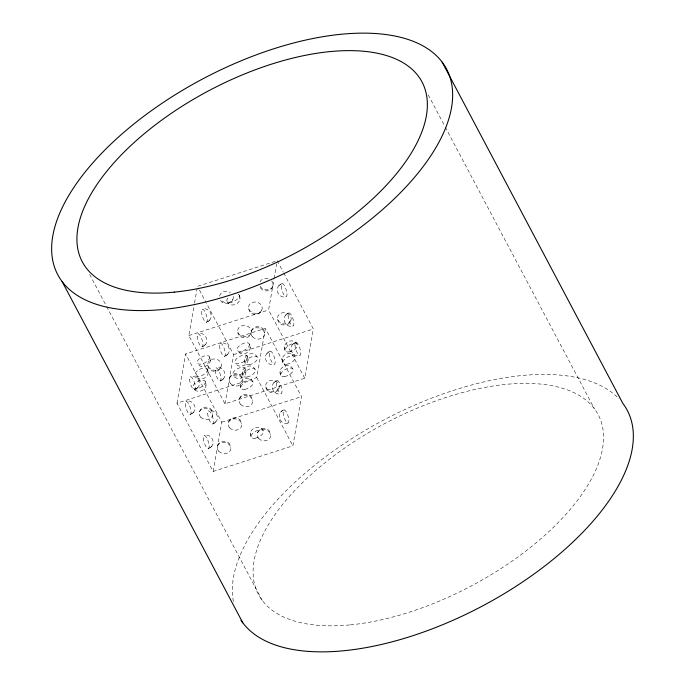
<?xml version="1.0" encoding="UTF-8"?>
<svg xmlns="http://www.w3.org/2000/svg" width="685" height="685" viewBox="0 0 685 685"><rect width="100%" height="100%" fill="white"/><g stroke="black" fill="none" stroke-linecap="round" stroke-linejoin="round"><path stroke-width="0.51" stroke-dasharray="3.42 2.57" d="M177.004 403.191L185.635 353.957L265.369 328.355L301.511 396.606L292.88 445.832L213.146 471.443L177.004 403.191L256.738 377.581L265.369 328.355M283.658 272.887L313.362 328.988L304.731 378.223L224.997 403.825L188.863 335.573L194.369 304.149M194.549 303.104L197.126 288.436M213.146 471.443L221.777 422.217L185.635 353.957M224.997 403.825L233.628 354.599L206.399 303.172M304.731 378.223L268.597 309.962L273.923 279.591M274.103 278.538L276.671 263.879M209.601 356.936A6.876 3.288 -27.9 0 1 201.15 364.095A6.876 3.288 -27.9 0 1 199.481 358.563A6.876 3.288 -27.9 0 1 209.601 356.936C213.6 364.351 201.698 370.765 197.682 363.521M207.444 369.241A6.876 3.288 -27.9 0 1 198.993 376.408A6.876 3.288 -27.9 0 1 197.323 370.868A6.876 3.288 -27.9 0 1 207.444 369.241C211.442 376.664 199.54 383.069 195.525 375.825M205.286 381.554A6.876 3.288 -27.9 0 1 196.835 388.712A6.876 3.288 -27.9 0 1 195.165 383.172A6.876 3.288 -27.9 0 1 205.286 381.554C209.285 388.969 197.383 395.382 193.367 388.138M239.236 295.226C243.226 302.642 231.325 309.055 227.309 301.811M245.213 363.435C241.223 356.012 253.125 349.607 257.14 356.851M243.055 375.74C239.065 368.325 250.967 361.911 254.983 369.155M249.468 344.135A6.876 3.288 -27.9 0 1 241.017 351.294A6.876 3.288 -27.9 0 1 239.348 345.754A6.876 3.288 -27.9 0 1 249.468 344.135C253.467 351.551 241.565 357.964 237.549 350.72M240.897 388.044C236.907 380.629 248.809 374.216 252.825 381.459M247.311 356.44A6.876 3.288 -27.9 0 1 238.859 363.598A6.876 3.288 -27.9 0 1 237.19 358.067A6.876 3.288 -27.9 0 1 247.311 356.44C251.309 363.855 239.407 370.268 235.392 363.024M245.153 368.744A6.876 3.288 -27.9 0 1 236.702 375.911A6.876 3.288 -27.9 0 1 235.032 370.371A6.876 3.288 -27.9 0 1 245.153 368.744C249.152 376.168 237.25 382.572 233.234 375.329M251.138 436.953C247.139 429.538 259.041 423.125 263.057 430.368M285.08 350.626C281.09 343.211 292.992 336.797 297.007 344.041M282.922 362.939C278.932 355.515 290.834 349.11 294.85 356.354M280.764 375.243C276.774 367.828 288.676 361.415 292.692 368.658M232.857 299.362C231.128 304.928 222.522 305.33 220.27 299.936M199.575 411.497C201.587 404.732 212.684 406.248 212.718 413.295M221.007 366.98A6.876 5.651 9.9 0 1 209.319 367.931A6.876 5.651 9.9 0 1 213.489 358.957A6.876 5.651 9.9 0 1 221.007 366.98C218.986 373.745 207.898 372.229 207.855 365.173M229.501 378.009C231.513 371.244 242.601 372.751 242.644 379.807M251.292 331.078C253.313 324.313 264.401 325.82 264.444 332.876M250.933 333.492A6.876 5.651 9.9 0 1 239.245 334.443A6.876 5.651 9.9 0 1 243.415 325.469A6.876 5.651 9.9 0 1 250.933 333.492C248.912 340.257 237.823 338.741 237.781 331.686M261.824 310.022A6.876 5.651 9.9 0 1 250.145 310.981A6.876 5.651 9.9 0 1 254.315 301.999A6.876 5.651 9.9 0 1 261.824 310.022C259.812 316.787 248.724 315.271 248.681 308.216M272.724 286.561C270.789 292.837 260.822 292.161 259.632 285.731M217.642 445.618C219.662 438.854 230.751 440.369 230.794 447.425M228.542 422.157C230.554 415.393 241.651 416.908 241.694 423.955M239.442 398.687C241.454 391.923 252.551 393.438 252.585 400.494M290.8 320.683A6.876 5.651 9.9 0 1 279.112 321.642A6.876 5.651 9.9 0 1 283.282 312.66A6.876 5.651 9.9 0 1 290.8 320.683C288.779 327.447 277.69 325.932 277.648 318.885M257.509 432.817C259.529 426.053 270.618 427.568 270.661 434.624M278.941 388.301A6.876 5.651 9.9 0 1 267.253 389.26A6.876 5.651 9.9 0 1 271.423 380.278A6.876 5.651 9.9 0 1 278.941 388.301C276.928 395.065 265.831 393.55 265.797 386.494M209.31 320.383C214.379 315.716 208.668 306.769 202.263 309.175M204.995 344.992C210.064 340.334 204.353 331.386 197.948 333.792M197.451 387.993C202.52 383.335 196.818 374.387 190.404 376.793M227.377 354.505C232.446 349.847 226.744 340.899 220.33 343.305M193.136 412.61C198.205 407.952 192.502 398.995 186.089 401.401M279.163 285.44C274.094 290.106 279.797 299.054 286.21 296.648M223.062 379.122C228.131 374.455 222.428 365.507 216.015 367.913M215.527 422.123C220.596 417.465 214.885 408.517 208.48 410.914M286.039 314.809C280.97 319.475 286.673 328.423 293.086 326.017M267.304 353.058C262.235 357.716 267.946 366.672 274.36 364.266M211.211 446.74C216.28 442.073 210.569 433.125 204.164 435.532M292.915 344.187C287.846 348.845 293.557 357.793 299.962 355.387M274.188 382.427C269.119 387.093 274.822 396.041 281.235 393.635M283.898 409.921C275.336 412.37 279.694 426.027 288.111 423.005M206.476 322.258L208.445 321.137M202.161 346.867L204.13 345.745M280.019 284.686L281.997 283.564M224.543 356.38L226.512 355.258M194.626 389.876L196.595 388.746M286.904 314.055L288.873 312.934M220.227 380.997L222.197 379.875M190.31 414.485L192.279 413.363M268.169 352.304L270.138 351.182M293.779 343.433L295.749 342.303M212.692 423.998L214.662 422.876M275.045 381.673L277.014 380.552M208.377 448.615L210.346 447.493M282.357 410.666L280.679 412.139M208.017 321.513L209.696 320.041M203.702 346.13L205.38 344.649M278.778 285.782L280.456 284.309M226.084 355.643L227.762 354.162M196.158 389.131L197.837 387.65M285.654 315.151L287.332 313.679M221.769 380.261L223.447 378.779M191.843 413.749L193.521 412.267M266.919 353.4L268.597 351.919M292.529 344.529L294.207 343.048M214.234 423.261L215.912 421.78M273.803 382.769L275.473 381.297M209.918 447.87L211.596 446.397M275.207 261.387L197.494 286.347L198.975 289.147M188.863 335.573L268.597 309.962M233.628 354.599L313.362 328.988M221.777 422.217L301.511 396.606M428.219 94.881L444.736 126.083M445.241 127.025L594.392 408.722M277.228 260.737L283.162 271.954M256.738 377.581L292.88 445.832M199.472 290.08L205.902 302.239M89.598 274.36L106.106 305.553M106.612 306.503L262.269 600.488M284.463 346.764L284.498 347.569M284.523 348.254L284.558 349.144M282.306 359.077L282.34 359.873M282.366 360.558L282.4 361.457M280.148 371.381L280.182 372.186M280.208 372.863L280.242 373.762M249.991 345.617L250.025 346.507M250.051 347.192L250.085 347.997M247.833 357.921L247.867 358.812M247.893 359.497L247.927 360.301M250.522 433.091L250.556 433.896M250.582 434.581L250.616 435.472M245.675 370.225L245.709 371.124M245.735 371.809L245.769 372.606M244.596 359.574L244.631 360.37M244.656 361.055L244.691 361.954M239.75 296.708L239.793 297.598M239.818 298.283L239.853 299.088M242.439 371.878L242.473 372.683M242.499 373.368L242.533 374.258M240.281 384.182L240.315 384.987M240.341 385.672L240.384 386.563M210.124 358.418L210.158 359.317M210.184 359.993L210.218 360.798M207.966 370.722L208 371.621M208.026 372.306L208.06 373.102M205.808 383.035L205.843 383.925M205.868 384.61L205.902 385.415M233.414 601.49A219.911 105.267 -27.9 0 1 384.85 419.443A219.911 105.267 -27.9 0 1 619 398.858M237.926 294.019A6.876 3.288 -27.9 0 1 236.967 299.456A6.876 3.288 -27.9 0 1 228.165 302.291A6.876 3.288 -27.9 0 1 229.115 296.845M233.208 296.451A6.876 5.651 9.9 0 1 229.278 302.342A6.876 5.651 9.9 0 1 221.169 300.321M219.654 296.074A6.876 5.651 9.9 0 1 230.443 292.606M271.611 280.893A6.876 5.651 9.9 0 1 269.941 289.224A6.876 5.651 9.9 0 1 260.094 286.202M259.923 281.843A6.876 5.651 9.9 0 1 268.734 279.018M350.437 624.866A192.185 91.995 -27.9 0 0 603.202 431.19A192.185 91.995 -27.9 0 0 331.352 457.76A192.185 91.995 -27.9 0 0 350.437 624.866M255.068 438.254A6.876 3.288 -27.9 0 0 263.519 431.096A6.876 3.288 -27.9 0 0 253.399 432.723A6.876 3.288 -27.9 0 0 255.068 438.254M207.683 413.303A6.876 2.106 72.2 0 0 212.102 423.946A6.876 2.106 72.2 0 0 211.965 415.127A6.876 2.106 72.2 0 0 207.683 413.303M203.368 437.92A6.876 2.106 72.2 0 0 207.786 448.564A6.876 2.106 72.2 0 0 207.649 439.736A6.876 2.106 72.2 0 0 203.368 437.92M189.608 379.173A6.876 2.106 72.2 0 0 194.035 389.825A6.876 2.106 72.2 0 0 193.898 380.997A6.876 2.106 72.2 0 0 189.608 379.173M240.555 404.356A6.876 5.651 9.9 0 0 252.243 403.405A6.876 5.651 9.9 0 0 244.725 395.373A6.876 5.651 9.9 0 0 240.555 404.356M229.655 427.825A6.876 5.651 9.9 0 0 241.343 426.866A6.876 5.651 9.9 0 0 233.825 418.843A6.876 5.651 9.9 0 0 229.655 427.825M185.301 403.79A6.876 2.106 72.2 0 0 189.719 414.434A6.876 2.106 72.2 0 0 189.582 405.614A6.876 2.106 72.2 0 0 185.301 403.79M200.688 417.165A6.876 5.651 9.9 0 0 212.376 416.206A6.876 5.651 9.9 0 0 204.858 408.183A6.876 5.651 9.9 0 0 200.688 417.165M218.755 451.287A6.876 5.651 9.9 0 0 230.443 450.336A6.876 5.651 9.9 0 0 222.933 442.313A6.876 5.651 9.9 0 0 218.755 451.287M258.622 438.486A6.876 5.651 9.9 0 0 270.31 437.527A6.876 5.651 9.9 0 0 262.8 429.504A6.876 5.651 9.9 0 0 258.622 438.486M276.226 382.941A6.876 2.106 72.2 0 0 280.644 393.584A6.876 2.106 72.2 0 0 280.507 384.756A6.876 2.106 72.2 0 0 276.226 382.941M269.342 353.571A6.876 2.106 72.2 0 0 273.769 364.214A6.876 2.106 72.2 0 0 273.632 355.387A6.876 2.106 72.2 0 0 269.342 353.571M283.102 412.31A6.876 2.106 72.2 0 0 287.52 422.953A6.876 2.106 72.2 0 0 287.383 414.125A6.876 2.106 72.2 0 0 283.102 412.31M246.985 377.041A6.876 3.288 -27.9 0 0 255.436 369.883A6.876 3.288 -27.9 0 0 245.324 371.51A6.876 3.288 -27.9 0 0 246.985 377.041M249.143 364.737A6.876 3.288 -27.9 0 0 257.594 357.579A6.876 3.288 -27.9 0 0 247.482 359.197A6.876 3.288 -27.9 0 0 249.143 364.737M289.01 351.936A6.876 3.288 -27.9 0 0 297.461 344.769A6.876 3.288 -27.9 0 0 287.349 346.396A6.876 3.288 -27.9 0 0 289.01 351.936M244.828 389.354A6.876 3.288 -27.9 0 0 253.279 382.187A6.876 3.288 -27.9 0 0 243.166 383.814A6.876 3.288 -27.9 0 0 244.828 389.354M197.152 336.172A6.876 2.106 72.2 0 0 201.57 346.815A6.876 2.106 72.2 0 0 201.433 337.996A6.876 2.106 72.2 0 0 197.152 336.172M201.467 311.564A6.876 2.106 72.2 0 0 205.885 322.207A6.876 2.106 72.2 0 0 205.748 313.379A6.876 2.106 72.2 0 0 201.467 311.564M284.695 376.544A6.876 3.288 -27.9 0 0 293.146 369.386A6.876 3.288 -27.9 0 0 283.033 371.013A6.876 3.288 -27.9 0 0 284.695 376.544M286.852 364.24A6.876 3.288 -27.9 0 0 295.303 357.082A6.876 3.288 -27.9 0 0 285.191 358.7A6.876 3.288 -27.9 0 0 286.852 364.24M215.218 370.302A6.876 2.106 72.2 0 0 219.645 380.946A6.876 2.106 72.2 0 0 219.508 372.118A6.876 2.106 72.2 0 0 215.218 370.302M219.534 345.685A6.876 2.106 72.2 0 0 223.961 356.328A6.876 2.106 72.2 0 0 223.824 347.509A6.876 2.106 72.2 0 0 219.534 345.685M252.405 336.746A6.876 5.651 9.9 0 0 264.093 335.787A6.876 5.651 9.9 0 0 256.584 327.764A6.876 5.651 9.9 0 0 252.405 336.746M230.614 383.677A6.876 5.651 9.9 0 0 242.302 382.718A6.876 5.651 9.9 0 0 234.784 374.695A6.876 5.651 9.9 0 0 230.614 383.677M288.077 315.323A6.876 2.106 72.2 0 0 292.495 325.966A6.876 2.106 72.2 0 0 292.358 317.146A6.876 2.106 72.2 0 0 288.077 315.323M294.952 344.692A6.876 2.106 72.2 0 0 299.379 355.335A6.876 2.106 72.2 0 0 299.242 346.516A6.876 2.106 72.2 0 0 294.952 344.692M281.201 285.953A6.876 2.106 72.2 0 0 285.619 296.596A6.876 2.106 72.2 0 0 285.482 287.768A6.876 2.106 72.2 0 0 281.201 285.953"/><path stroke-width="1.03" d="M442.167 62.147L622.87 403.422A219.911 105.267 -27.9 0 1 493.971 599.666A219.911 105.267 -27.9 0 1 241 620.259M62.13 281.578L242.833 622.853M163.021 309.474A219.911 105.267 -27.9 0 0 452.254 87.86A219.911 105.267 -27.9 0 0 141.178 118.257A219.911 105.267 -27.9 0 0 163.021 309.474M174.264 292.127A192.185 91.995 -27.9 0 0 427.02 98.452A192.185 91.995 -27.9 0 0 155.17 125.012A192.185 91.995 -27.9 0 0 174.264 292.127"/></g></svg>
